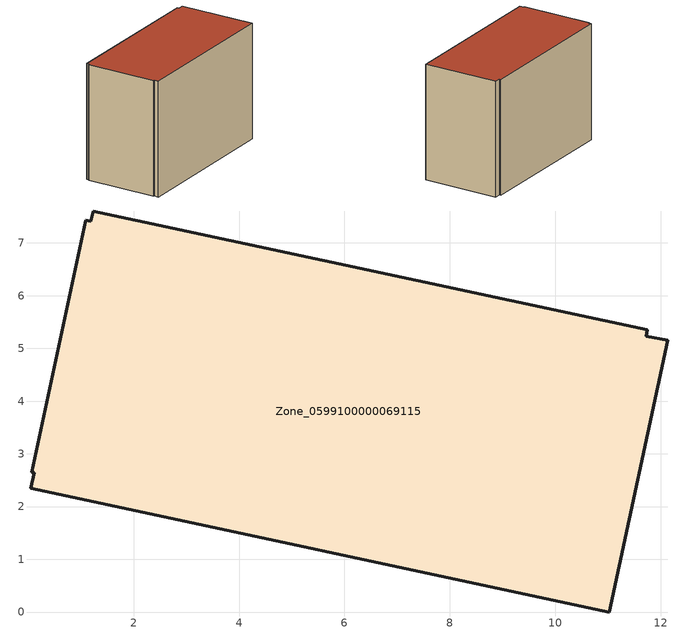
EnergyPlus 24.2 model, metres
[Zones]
Zone_0599100000069115
 floor ground (C_G): 11.02,0 0.05,2.35 0.12,2.64 0.06,2.65 1.09,7.43 1.19,7.41 1.23,7.61 11.75,5.36 11.73,5.24 12.13,5.15 z0
 wall outside (C_F): 0.05,2.35 11.02,0 12.13,5.15 11.73,5.24 11.75,5.36 1.23,7.61 1.19,7.41 1.09,7.43 0.06,2.65 0.12,2.64 0.05,2.35 z0:7.99
 roof outside (C_R): 11.02,0 12.13,5.15 11.73,5.24 11.75,5.36 1.23,7.61 1.19,7.41 1.09,7.43 0.06,2.65 0.12,2.64 0.05,2.35 z7.99
[BUILDING]
Pand.0599100000069115: North Axis=0; Terrain=City; Loads Convergence Tolerance Value=0.04; Temperature Convergence Tolerance Value=0.4; Solar Distribution=FullExterior; Maximum Number of Warmup Days=25; Minimum Number of Warmup Days=1
[Site:Location]
Rotterdam.The.Hague.AP_ZH_NLD Design_Conditions: Latitude=51.96; Longitude=4.45; Time Zone=1; Elevation=-4.5
[SITE:GROUNDTEMPERATURE:BUILDINGSURFACE]
18, 18, 18, 18, 18, 18, 18, 18, 18, 18, 18, 18
[MATERIAL] Thermal Absorptance=0.9; Solar Absorptance=0.7; Visible Absorptance=0.7
Name | Roughness | Thickness | Conductivity | Density | Specific Heat
G.TC.1975-1991 | MediumSmooth | 0.15 | 0.288461 | 540 | 1210
F.TC.1975-1991 | Rough | 0.3 | 0.230769 | 1920 | 840
R.TC.1975-1991 | MediumRough | 0.2 | 0.153846 | 1500 | 1000
[CONSTRUCTION]
C_G: G.TC.1975-1991
C_F: F.TC.1975-1991
C_R: R.TC.1975-1991
[ZONE]
Zone_0599100000069115: Type=1; Multiplier=1; Ceiling Height=Autocalculate; Volume=Autocalculate; Floor Area=autocalculate; Part of Total Floor Area=Yes
[ZONEINFILTRATION:DESIGNFLOWRATE]
Infil_Zone_0599100000069115: Zone or ZoneList or Space or SpaceList=Zone_0599100000069115; Schedule=AlwaysOn; Design Flow Rate Calculation Method=Flow/Area; Flow Rate per Floor Area=0.003; Constant Term Coefficient=1; Temperature Term Coefficient=0; Velocity Term Coefficient=0; Velocity Squared Term Coefficient=0
[HVACTEMPLATE:ZONE:IDEALLOADSAIRSYSTEM]
Zone_0599100000069115: Maximum Heating Supply Air Temperature=50; Minimum Cooling Supply Air Temperature=13; Maximum Heating Supply Air Humidity Ratio=0.0156; Minimum Cooling Supply Air Humidity Ratio=0.0077; Heating Limit=NoLimit; Cooling Limit=NoLimit; Dehumidification Control Type=ConstantSensibleHeatRatio; Cooling Sensible Heat Ratio=0.7; Dehumidification Setpoint=60; Humidification Control Type=None; Humidification Setpoint=30; Outdoor Air Method=None; Outdoor Air Flow Rate per Person=0.00944; Outdoor Air Flow Rate per Zone Floor Area=0; Outdoor Air Flow Rate per Zone=0; Demand Controlled Ventilation Type=None; Outdoor Air Economizer Type=NoEconomizer; Heat Recovery Type=None; Sensible Heat Recovery Effectiveness=0.7; Latent Heat Recovery Effectiveness=0.65
[ZONECONTROL:THERMOSTAT]
ThermostatControl_Zone_0599100000069115: Zone or ZoneList=Zone_0599100000069115; Control Type Schedule=DualSetpointControlType; Control 1=Thermostat_Zone_0599100000069115; Temperature Difference Between Cutout And Setpoint=0
[THERMOSTATSETPOINT:DUALSETPOINT]
Thermostat_Zone_0599100000069115: Heating Setpoint Temperature Schedule=HeatingSetpoint_Zone_0599100000069115; Cooling Setpoint Temperature Schedule=CoolingSetpoint_Zone_0599100000069115
[SCHEDULE:COMPACT]
HeatingSetpoint_Zone_0599100000069115: Through: 12/31, For: AllDays, Until: 24:00, 21
CoolingSetpoint_Zone_0599100000069115: Through: 12/31, For: AllDays, Until: 24:00, 24
DualSetpointControlType: Through: 12/31, For: AllDays, Until: 24:00, 4
AlwaysOn: Through: 12/31, For: AllDays, Until: 24:00, 1
